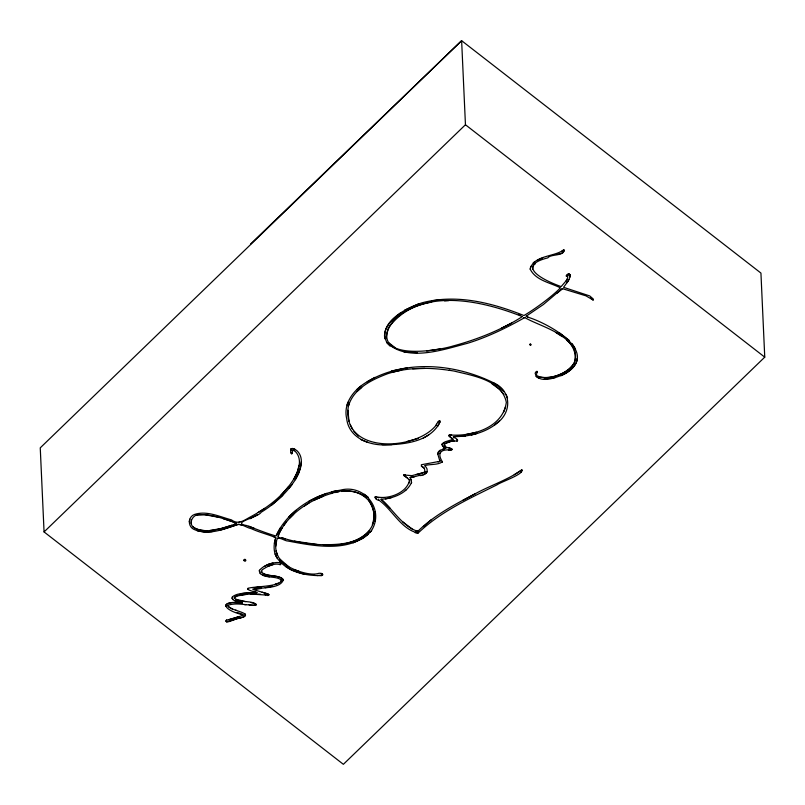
<?xml version="1.0" encoding="UTF-8"?>
<svg xmlns="http://www.w3.org/2000/svg" width="805" height="805" viewBox="0 0 805 805"><rect width="100%" height="100%" fill="white"/><g stroke="black" fill="none" stroke-linecap="round" stroke-linejoin="round"><path stroke-width="1.21" d="M439.933 422.253C439.46 419.516 439.922 420.884 439.933 422.253C430.353 441.291 406.213 444.239 387.165 444.823C369.918 445.99 348.877 438.172 346.683 418.66C342.96 402.903 354.361 389.107 367.231 381.741C405.026 359.261 454.704 363.739 493.052 382.556C511.205 390.083 512.453 411.697 497.047 423.158C484.942 433.07 468.58 436.833 453.356 436.612L465.592 435.908M454.04 437.719C450.72 435.726 459.655 439.339 457.099 441.13C449.582 440.164 435.596 445.477 451.635 448.717C453.004 450.076 450.146 450.679 449.291 449.904C439.691 449.381 437.397 454.05 442.388 461.829C437.588 465.33 429.87 463.861 424.567 465.703C430.796 470.573 424.768 476.389 418.872 475.473C408.407 479.086 409.463 473.893 411.556 482.426C406.575 493.787 392.508 498.627 380.956 499.251C392.91 509.193 402.118 526.299 417.755 531.37C434.277 515.19 454.966 504.312 475.342 493.696C490.396 485.405 507.744 479.971 521.56 470.019C524.729 473.944 500.237 482.225 497.098 484.781C469.456 498.496 440.637 511.588 418.127 533.051C400.91 529.288 392.448 509.605 378.712 499.996C376.881 501.022 372.987 496.021 376.468 496.776C387.879 499.744 406.797 493.163 409.493 480.444A1.57 1.358 -2.6 0 0 409.192 479.77L403.687 474.99L411.969 475.644L425 472.143L424.446 468.49L421.468 466.246L421.367 464.737L439.922 461.295L437.85 454.241L438.192 452.239L440.124 450.327L445.869 448.274L442.559 446.191L442.056 443.968L445.175 441.774L452.994 439.399M292.366 450.186C292.426 449.562 292.668 455.137 291.279 453.517C288.874 447.318 292.919 447.349 297.125 450.85C305.165 458.699 300.124 471.458 295.294 479.71C286.681 493.073 274.575 504 261.072 512.312C258.647 517.263 230.089 522.757 246.692 525.544C256.403 529.187 265.972 533.131 275.944 536.019C287.284 511.336 313.709 494.26 340.525 490.134C364.554 483.664 385.343 510.038 370.994 531.3C349.984 553.176 314.956 546.092 288.552 541.131C285.141 541.292 280.653 537.267 277.413 538.404C272.573 549.362 278.429 561.578 288.814 566.79C296.824 571.349 311.092 576.018 318.951 573.281C323.419 572.456 324.093 576.692 319.193 575.605C305.075 575.505 289.106 572.174 279.647 561.015C273.137 555.128 273.106 545.347 275.783 537.629C267.894 534.369 259.18 532.296 251.311 528.674C246.843 527.818 242.456 524.045 237.878 524.468C224.182 529.116 208.213 535.818 193.935 529.378C187.656 526.551 187.877 516.89 194.438 514.476C206.654 510.35 219.745 516.75 231.397 519.859C238.642 525.323 244.418 519.98 251.14 516.518C266.777 508.056 281.619 497.148 291.692 482.245C297.508 473.914 303.616 460.48 295.556 451.686C294.952 450.659 290.112 449.089 294.167 450.669M374.969 521.509L375.18 511.879M280.744 564.285C279.546 561.246 281.639 563.762 280.291 564.667C274.304 562.554 266.998 566.529 262.038 569.91C259.633 578.04 279.748 573.653 283.37 579.66C280.432 589.3 260.88 586.976 252.851 589.491C282.314 597.853 265.036 594.392 250.969 594.221C249.56 593.798 228.409 595.237 235.996 599.312C240.776 602.955 254.008 600.077 256.02 605.179C246.773 605.602 237.022 602.251 227.996 605.239C228.218 611.005 257.972 613.008 239.316 618.28C237.042 617.636 224.233 625.254 226.306 620.182C231.588 619.196 239.135 616.69 243.241 615.151M568.602 274.897L568.169 274.425M245.525 615.181L244.992 613.833M574.871 361.405C579.147 335.323 541.101 327.172 524.769 317.562C506.697 327.806 487.458 337.144 467.393 343.333C443.153 349.581 407.642 362.361 386.943 342.729C376.74 322.614 406.958 307.57 422.192 302.771C456.516 293.724 491.925 302.781 523.954 315.53C535.919 308.456 552.17 296.331 560.169 288.11M557.191 254.44C559.596 253.998 565.009 252.599 563.973 249.902C564.627 256.362 550.479 253.827 547.823 257.852C513.993 266.385 545.478 280.995 561.135 286.6L566.539 280.382L567.746 277.393L567.545 275.843L566.378 276.145L566.348 275.33L568.994 273.801L570.202 274.867L570.121 276.789L568.3 280.824L563.57 287.325L589.713 295.918L593.295 299.027L593.124 300.034L585.939 295.838L562.192 288.582L543.375 304.531L526.148 316.214L528.352 317.311C548.215 323.489 600.178 351.554 566.167 373.087C558.791 376.901 538.716 385.042 535.144 373.359A4.458 3.864 -2.6 0 1 535.979 371.9C539.41 369.827 533.775 376.307 538.444 376.499C547.34 379.467 557.191 376.227 565.12 371.91C578.312 364.836 579.218 349.964 566.811 340.324M410.057 477.657L414.565 476.731M437.85 454.241L438.574 451.645L440.124 450.327M256.815 592.561C227.584 584.621 278.258 589.733 281.609 580.435C276.427 574.669 260.367 579.962 259.421 570.312C263.507 565.623 270.108 563.148 276.256 562.544C276.558 562.423 282.152 562.675 279.315 562.604M567.998 274.596L568.521 274.948M451.575 435.052L449.693 434.72L448.737 435.716L453.034 439.238C451.766 438.383 445.819 434.448 450.941 434.942A1.268 1.097 -2.6 0 0 451.575 435.052C473.26 436.34 503.075 427.244 506.335 402.319C501.797 379.99 472.696 375.663 453.97 371.035C432.094 367.412 408.97 366.698 387.678 373.711C371.709 379.708 353.365 388.604 348.344 406.314C341.079 454.493 415.672 451.192 436.119 425.211C436.31 422.897 442.74 417.976 437.507 422.424M234.064 597.974L237.093 595.952L247.457 594.271M301.322 461.617L300.426 467.705L298.494 473.622L295.294 479.71M275.793 546.243L276.558 541.252M189.276 521.851L189.728 519.185M411.405 483.101L411.556 482.235M439.792 453.245L440.597 452.078M259.25 571.208L259.421 570.312M261.263 571.158L261.434 572.053M236.6 523.069C224.957 519.185 213.013 514.476 200.536 514.576C192.616 513.188 187.012 524.739 195.132 528.332C206.533 533.423 219.463 529.257 230.653 525.625C233.802 525.001 240.534 521.288 233.893 524.518M409.222 483.04L409.564 481.682M274.364 543.184L275.642 538.414M299.118 465.179L297.186 472.283L293.845 479.106M426.952 472.465L427.193 471.589M570.121 276.789L570.031 274.676M191.449 519.688L191.147 523.391M372.353 524.538C380.815 499.291 354.14 484.58 332.515 493.103C311.575 499.14 291.329 511.537 280.371 530.877C278.007 536.1 275.662 537.8 283.491 538.293C297.598 542.63 312.32 544.794 327.082 544.774C352.499 547.47 387.94 530.747 368.599 500.187M347.036 405.116L347.901 402.269M348.344 406.314L349.44 402.943M245.827 560.22C245.374 557.835 242.295 561.055 245.042 560.984C247.658 560.391 241.651 561.216 244.74 559.364M503.799 411.828L505.56 406.857M522.214 316.687C501.746 329.768 477.154 339.529 453.074 345.999C438.312 350.658 375.623 361.163 388.463 327.776C419.304 286.067 481.46 300.376 522.173 316.516M562.041 250.969L563.892 249.812L563.299 250.114A1.58 1.369 -2.6 0 1 562.886 250.556L562.041 250.969C552.431 256.795 533.182 255.899 530.203 269.172C535.657 280.341 549.996 282.615 560.139 287.707M532.97 266.546L532.538 269.112M438.977 423.812L437.88 426.066M292.175 453.205L291.491 453.819L291.058 452.732M526.229 316.113L528.02 317.19M276.628 535.174L280.472 527.738M530.706 266.324L530.233 269.232M565.955 281.317L566.962 279.385M242.255 602.935C219.513 600.017 221.315 609.687 243.291 614.94M425.201 471.78L421.89 473.28M442.036 462.301L442.398 461.647M530.867 344.953A2.526 2.184 -2.6 0 1 530.515 345.194C529.167 345.949 532.196 344.359 530.394 344.127M226.004 604.545L225.712 606.246M436.119 425.211L436.652 424.326M574.176 363.015C567.022 373.661 553.015 378.914 540.507 377.213M282.253 527.758L279.023 533.564L278.228 536.784M593.124 300.034L590.578 298.081M567.012 282.696L568.944 279.566M281.348 581.431L281.106 579.892M283.763 525.464L286.399 521.831M370.32 532.065L371.608 530.364M537.358 372.021L537.227 371.457M289.096 488.132L291.984 484.64M280.543 495.628L288.713 486.401M520.946 472.283L522.204 470.09M255.638 592.742L256.845 592.631L244.197 593.033L237.988 594.181A14.611 12.659 -2.6 0 0 232.454 596.767C230.612 601.315 239.477 601.778 242.204 602.744L235.08 600.741M245.032 616.026L243.684 617.043M228.077 605.189L227.976 606.185M289.921 517.947L293.644 514.234M534.158 264.835L535.486 263.547M44.064 531.924L465.451 124.755L461.627 40.683L760.936 273.076L764.75 357.148L343.373 764.317L44.064 531.924L40.25 447.852L461.627 40.683L250.536 244.056M530.092 344.228L529.791 344.52A2.526 2.184 -2.6 0 1 530.092 344.228L530.223 344.127M369.284 530.968C357.883 543.979 339.187 544.744 323.167 544.683M288.975 516.699L295.968 510.37M232.454 596.767L231.981 598.256L232.736 599.343M423.38 526.681L431.55 519.477M271.406 505.258L282.776 495.347M356.977 391.542L361.697 387.457M557.151 293.131L562.675 288.613M400.397 313.065C393.071 319.102 383.442 326.951 384.609 337.567M494.542 425.05L499.412 420.894M357.028 389.368L360.771 386.249M368.127 534.389L362.944 538.334L353.063 542.852M405.277 490.547L405.982 490.024M533.242 262.812L534.44 261.957M426.308 473.219L423.007 474.749M386.279 338.04L385.052 338.764L386.279 338.04C387.819 316.496 412.472 305.417 431.661 302.147L431.55 300.808L443.062 299.561M304.511 506.003L309.301 502.682M443.927 442.408L441.895 444.471L443.585 447.127M264.654 508.388L258.194 512.423M520.493 315.027L518.641 314.443L520.533 314.936M475.463 493.636L462.825 500.408M575.615 359.704L577.427 358.607C576.088 366.989 568.149 372.504 560.934 375.774M248.01 588.254L247.92 589.532M514.234 474.729L521.831 469.929M423.329 438.021L428.642 434.972M367.231 381.741L374.858 377.394M250.114 518.722L257.268 514.707M264.382 566.479L268.417 564.265L272.965 563.017M457.099 441.13L457.612 440.134L456.918 439.47M308.808 501.364L317.744 496.826L326.739 493.385M501.515 328.138L511.648 323.087M277.413 538.404L277.916 538.153M404.663 310.126L418.68 303.877M418.741 530.887L415.541 531.069M537.257 260.468L542.62 257.922M313.668 500.398L323.57 496.172M536.422 371.477L537.036 371.377M226.648 620.031L225.813 621.078L226.698 621.732M523.522 317.895L524.769 317.562M242.104 603.046L232.212 602.573L227.04 603.77M237.254 618.723L226.769 621.722M280.452 564.567L279.818 564.577M438.101 461.969L439.922 461.295L440.063 460.219M381.127 499.211L390.043 508.237M268.226 566.247L273.066 564.627M240.031 521.982L238.602 522.365M238.23 616.821L229.304 619.488M231.91 525.242L221.667 528.422L209.672 530.535M220.298 530.103L238.844 524.226L241.772 525.202M331.026 493.556L332.515 493.103M421.206 475.01L418.57 475.514M242.637 617.304L237.898 618.542M275.189 584.118L278.58 583.142M407.068 441.492L418.449 438.403M471.257 434.992L477.526 433.332M415.793 474.678L421.387 473.28M391.391 371.014L407.27 367.845M272.593 586.241L265.227 587.7M393.172 372.071L401.685 370.089M240.393 593.718L254.41 592.661M385.384 498.959L391.572 497.591M466.246 434.448L476.359 432.235M442.871 449.099L445.809 448.174M334.769 492.559L338.825 491.905M331.67 491.795L336.752 490.698M555.38 377.545L544.15 379.054M418.127 533.051L415.149 532.729M196.631 515.21L204.249 514.606L218.477 517.253M426.68 350.99L440.566 348.857M454.171 440.969L450.87 441.422L444.752 443.817L444.169 444.974L445.457 446.141M252.77 587.912L261.856 586.684M254.36 589.361L261.122 588.485M212.168 531.672L204.51 531.994L197.074 530.706M341.39 491.463C350.084 490.436 359.563 491.603 366.285 497.721M412.683 368.841L424.768 368.418M260.277 594.15L250.969 594.221M444.561 300.879L448.616 300.647M317.019 575.555L322.654 575.032L322.735 574.287L321.205 573.643M382.234 444.632L391.904 444.672M292.296 448.496L290.847 448.788L291.138 450.408M206.875 530.646C202.015 530.626 196.591 529.972 192.808 526.651M567.052 275.763L567.585 275.954M244.509 604.676L246.139 604.696M403.869 351.855L417.423 352.64M449.23 370.199L450.086 370.31M448.385 449.955L451.997 449.572L451.635 448.717L448.908 447.731M317.049 544.452L294.328 541.111M405.156 474.678L403.687 474.99L403.788 475.584L407.722 478.079M314 575.384L314.594 575.444M267.673 595.599L268.981 594.674M249.067 604.706C253.927 606.407 261.464 604.384 251.18 602.633M376.468 496.776L374.999 497.088L376.368 499.04M245.555 601.587L235.996 599.312M303.867 574.136L291.581 570L285.745 566.468M262.098 592.218L268.296 593.959M269.393 576.813L262.762 575.082M265.006 594.643L266.083 594.925M377.907 497.601L378.783 497.822M256.755 592.52L254.038 591.564M235.613 610.16L236.519 610.421M281.831 537.81L285.201 538.837M422.575 466.638L421.397 466.085M223.196 518.631L234.185 522.294M569.135 273.901L567.897 274.042L566.297 276.055M273.931 536.794L275.793 537.821M538.082 377.877L539.028 378.209M248.856 526.208L254.279 528.352M294.288 569.638L299.46 571.56M237.143 612.424L242.597 614.326M361.143 439.761L367.644 442.297M293.483 448.808L295.375 449.572M537.911 376.217L539.058 376.75M263.356 573.351C269.313 576.944 279.295 574.388 283.501 580.294M232.283 609.023L228.348 606.698M395.225 347.75L388.946 342.91M556.054 332.666L562.272 336.651M378.712 499.996L379.447 500.479M493.052 382.556L498.999 386.682L503.689 391.099M491.865 383.754L499.784 389.54L504.031 394.349M260.498 573.854L259.794 573.09M364.222 494.2L368.267 497.269M559.244 332.727L569.457 340.555M402.862 521.902L412.079 529.006M465.451 124.755L764.75 357.148M535.788 376.197L537.227 377.394M279.899 559.123L288.814 566.79M353.959 431.45L358.497 436.109M386.943 342.729L390.043 346.1M423.329 467.111L424.446 468.49M279.647 561.015L279.979 561.538M572.224 343.735L575.515 349.038M275.058 554.011L277.091 558.036M350.306 424.748L352.6 429.397M409.192 479.77L409.493 480.444M506.093 394.37L507.573 398.022M411.063 479.056L411.345 479.861M276.004 550.902L277.433 555.38M347.871 410.258L349.028 421.337"/></g></svg>
